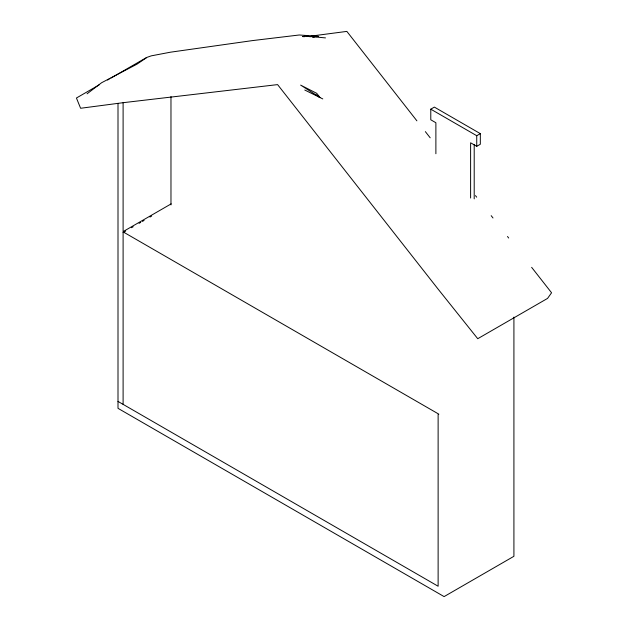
<?xml version="1.0" encoding="UTF-8"?>
<svg xmlns="http://www.w3.org/2000/svg" width="628" height="628" viewBox="0 0 628 628"><rect width="100%" height="100%" fill="white"/><g stroke="black" fill="none" stroke-linecap="round" stroke-linejoin="round"><path stroke-width="0.94" d="M87.057 93.815L101.603 82.731L136.896 64.213L147.125 57.305L151.262 55.853L170.502 52.187L252.456 40.6L299.266 34.987L318.545 36.369L315.633 36.707M99.138 84.898L76.428 98.007L80.604 108.267L123.104 102.694L277.592 84.607L438.124 289.131L477.743 338.712L547.553 298.41L551.572 292.774L531.641 267.332M107.545 80.039L109.233 79.065M110.913 78.1L146.238 57.705M123.433 231.426L171.154 203.872M123.104 232.556L125.624 231.104M131.503 227.705L133.183 226.739M139.063 223.348L140.735 222.375M142.415 221.401L144.095 220.436M149.974 217.045L151.654 216.071M435.887 153.75L435.887 122.735L430.784 119.791L430.784 109.178L434.372 107.105L480.326 133.638L480.326 144.252L476.738 146.316L470.608 142.784L470.608 198.024M430.784 109.178L476.738 135.711L480.326 133.638M325.492 37.9L305.742 36.086L302.5 36.542L304.431 36.73M310.986 36.102L346.844 31.4L416.898 120.835M305.742 36.086L310.46 36.769M312.344 37.044L314.236 37.327M304.768 90.024L322.784 98.918M123.433 232.062L438.831 414.158M118.001 401.418L438.124 586.238L438.124 414.433M319.974 97.481L300.631 85.102L316.708 93.321L319.974 97.481L315.97 94.781M425.352 131.629L430.188 137.799M475.482 195.622L476.683 197.168M491.182 215.671L492.996 217.987M507.487 236.489L508.696 238.028M513.916 317.101L513.916 556.298L444.106 596.6L118.001 408.326L118.001 103.361M476.738 135.711L476.738 146.316M474.203 144.589L474.203 198.864M170.973 96.539L170.973 204.916M123.104 102.694L123.104 404.361"/></g></svg>
